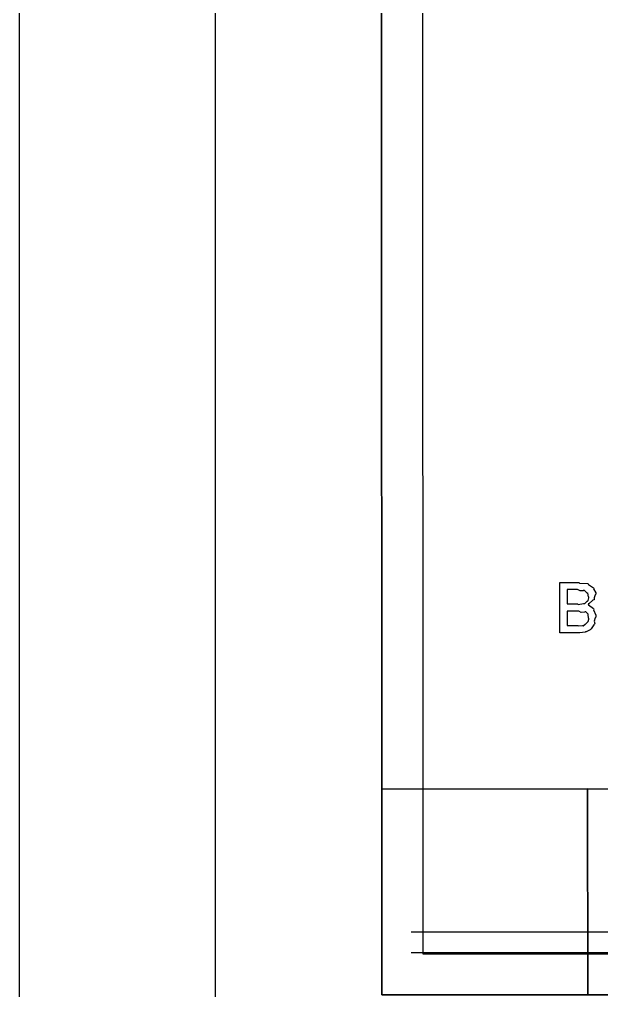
# Model space of a CAD drawing. Extents: x 0 to 23.4, y 0 to 16.5.
# Drawn here: x 0.188 to 0.93, y 3.893 to 5.131 of the extents above; entities that cross this region are included whole.
import ezdxf

# ---------------------------------------------------------------- set-up
doc = ezdxf.new("R2010")
doc.units = 0
doc.layers.get('0').update_dxf_attribs({"linetype": 'CONTINUOUS'})

msp = doc.modelspace()

# ---------------------------------------------------------------- linework, layer by layer
at = {"color": 0}
for points in [[(0.18755, 16.3479), (23.1772, 16.3479), (23.1772, 0.20622), (0.18755, 0.20622), (0.18755, 16.3479)], [(0.43766, 16.0978), (22.9271, 16.0978), (22.9271, 0.45627), (0.43766, 0.45627), (0.43766, 16.0978)], [(0.87647, 4.34918), (0.87647, 4.41319), (0.90077, 4.41319), (0.90153, 4.41249), (0.91173, 4.41178), (0.91249, 4.41146), (0.91292, 4.41064), (0.91922, 4.40647), (0.91965, 4.40582), (0.91916, 4.40511), (0.92225, 4.39996), (0.92225, 4.39822), (0.92144, 4.39735), (0.91998, 4.39367), (0.92014, 4.39154), (0.91987, 4.39106), (0.91856, 4.39051), (0.9133, 4.38618), (0.91249, 4.38585), (0.91298, 4.38482), (0.91922, 4.3801), (0.91965, 4.37935), (0.91916, 4.37842), (0.92225, 4.37147), (0.92225, 4.36914), (0.92133, 4.36811), (0.92014, 4.36376), (0.92079, 4.36094), (0.92052, 4.36024), (0.9196, 4.35906), (0.91705, 4.35519), (0.91629, 4.35406), (0.91596, 4.35374), (0.91493, 4.35303), (0.90989, 4.35047), (0.90923, 4.35026), (0.90853, 4.34999), (0.90186, 4.34918), (0.89968, 4.34918), (0.87647, 4.34918)], [(0.88558, 4.38585), (0.89904, 4.38585), (0.89958, 4.38514), (0.90641, 4.38639), (0.90685, 4.3865), (0.90685, 4.3865), (0.90799, 4.3865), (0.91113, 4.38921), (0.9114, 4.38954), (0.9114, 4.38954), (0.91238, 4.39035), (0.91314, 4.39367), (0.91314, 4.39475), (0.91276, 4.39497), (0.91184, 4.39963), (0.91162, 4.39996), (0.9113, 4.39974), (0.90772, 4.4031), (0.90728, 4.40321), (0.90625, 4.40261), (0.90207, 4.40235), (0.89898, 4.40408), (0.89795, 4.40408), (0.88558, 4.40408), (0.88558, 4.38585)], [(0.88558, 4.35829), (0.89968, 4.35829), (0.89974, 4.35801), (0.90462, 4.35851), (0.90489, 4.35851), (0.90489, 4.35851), (0.90587, 4.35796), (0.90869, 4.35986), (0.90902, 4.36003), (0.90902, 4.36003), (0.91162, 4.36257), (0.91184, 4.36285), (0.91184, 4.36285), (0.91243, 4.36328), (0.91314, 4.36638), (0.91314, 4.3674), (0.91276, 4.36757), (0.9126, 4.37229), (0.91249, 4.37261), (0.91249, 4.37261), (0.90934, 4.37576), (0.9088, 4.37587), (0.90766, 4.37528), (0.90332, 4.37494), (0.90072, 4.37674), (0.8999, 4.37674), (0.88558, 4.37674), (0.88558, 4.35829)], [(0.91178, 4.15012), (0.91189, 3.88769), (0.64947, 3.88758), (0.64936, 4.15001), (0.91178, 4.15012)], [(0.91178, 4.15012), (0.91189, 3.88769), (0.64947, 3.88758), (0.64936, 4.15001), (0.91178, 4.15012)], [(0.64936, 4.15001), (0.64947, 3.88758), (0.91189, 3.88769), (0.91178, 4.15012), (0.64936, 4.15001)]]:
    msp.add_lwpolyline(points, close=True, dxfattribs=at)
for points in [[(0.43766, 0.45627), (0.43766, 16.0978)], [(0.43766, 0.45627), (0.43766, 16.0978)], [(18.7535, 3.89535), (18.7494, 13.0786), (0.64551, 13.0708), (0.64947, 3.88758), (8.79889, 3.89106)], [(17.0065, 3.89464), (0.64947, 3.88758), (0.64551, 13.0708), (18.7494, 13.0786), (18.7535, 3.89535), (17.2431, 3.89469)], [(18.7013, 3.89535), (18.6972, 13.0263), (0.69781, 13.0186), (0.70171, 3.93983), (8.79883, 3.94336)], [(0.64936, 4.14979), (0.64817, 6.86094)], [(0.18755, 0.37283), (0.18755, 4.41521)], [(0.91178, 4.15012), (1.99425, 4.15028)], [(0.68679, 3.96804), (2.02001, 3.96804)], [(0.68679, 3.94179), (2.02001, 3.94179)]]:
    msp.add_lwpolyline(points, dxfattribs=at)

doc.saveas('drawing.dxf')
